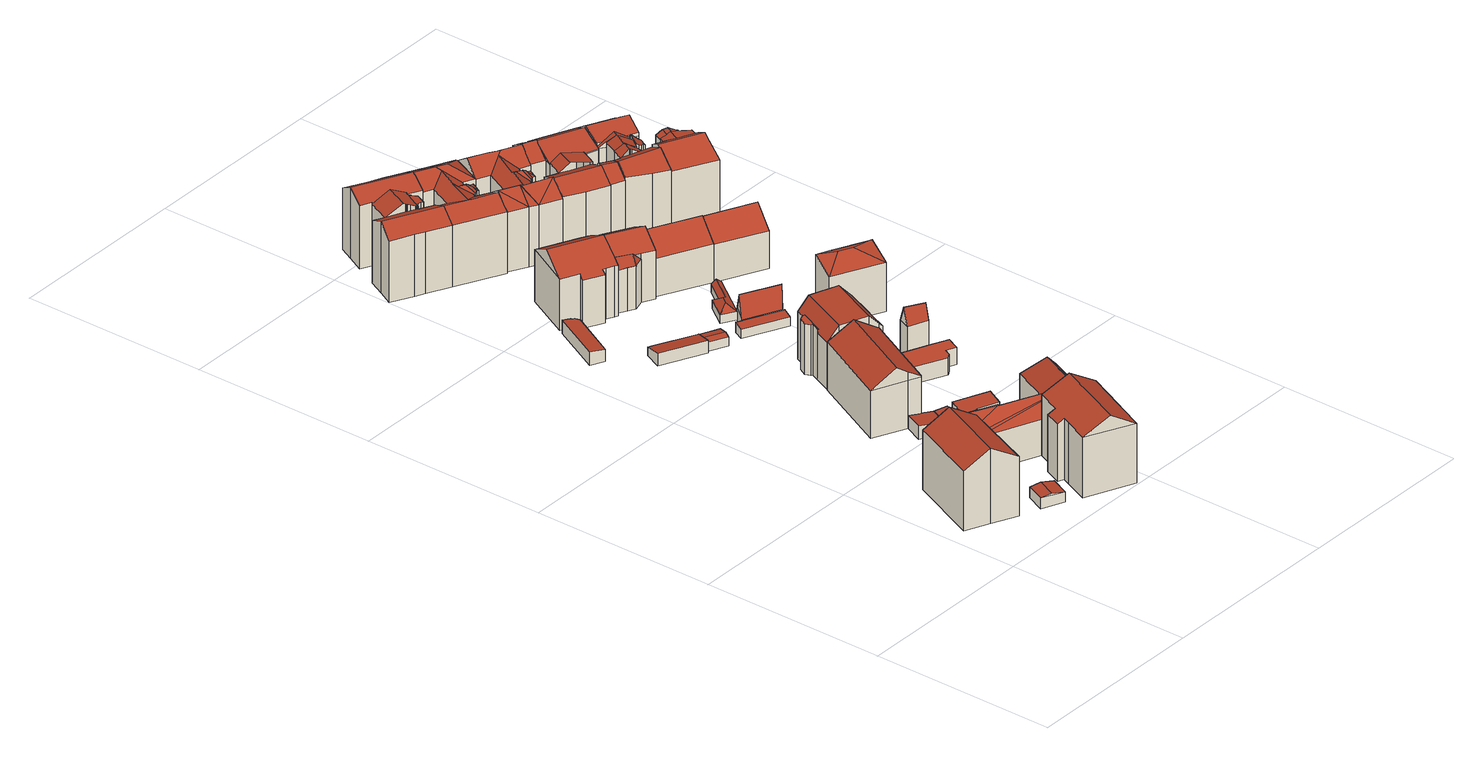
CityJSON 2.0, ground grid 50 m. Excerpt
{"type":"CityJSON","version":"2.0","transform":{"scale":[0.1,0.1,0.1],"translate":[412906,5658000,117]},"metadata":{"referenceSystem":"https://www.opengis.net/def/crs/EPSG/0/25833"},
"CityObjects":{
"building1":{"type":"Building","attributes":{"Dachtyp_tdc":"tdcGableRoof","Gemeindeschluessel":14612000,"Dachneigung":30.69,"QualitaetDacherkennung":68,"Geometrietyp2DReferenz":"3000","measuredHeight":20.41,"function":"31001_9998","roofType":"3100"},"geometry":[{"type":"Solid","lod":"2","boundaries":[[[[0,1,2,3]],[[1,4,5,2]],[[4,6,7,5]],[[6,8,9,7]],[[8,10,11,9]],[[10,12,13,11]],[[12,0,3,13]],[[8,6,4,1]],[[1,0,12,10,8]],[[3,2,5,7,9,11,13]]]],"semantics":{"surfaces":[{"type":"WallSurface"},{"type":"RoofSurface"},{"type":"GroundSurface"}],"values":[[0,0,0,0,0,0,0,1,1,2]]}}]},
"building2":{"type":"Building","attributes":{"Dachtyp_tdc":"tdcGableRoof","Gemeindeschluessel":14612000,"Dachneigung":10.01,"QualitaetDacherkennung":56,"Geometrietyp2DReferenz":"3000","measuredHeight":3.39,"function":"31001_9998","roofType":"3100"},"geometry":[{"type":"Solid","lod":"2","boundaries":[[[[14,15,16,17]],[[15,18,19,16]],[[18,20,21,19]],[[20,14,17,21]],[[18,15,22]],[[14,20,23]],[[15,14,23,22]],[[20,18,22,23]],[[17,16,19,21]]]],"semantics":{"surfaces":[{"type":"WallSurface"},{"type":"RoofSurface"},{"type":"GroundSurface"}],"values":[[0,0,0,0,0,0,1,1,2]]}}]},
"building3":{"type":"Building","attributes":{"Dachtyp_tdc":"tdcFreeFormRoof","Gemeindeschluessel":14612000,"Dachneigung":27.51,"QualitaetDacherkennung":73,"Geometrietyp2DReferenz":"3000","measuredHeight":20.24,"function":"31001_9998","roofType":"5000"},"geometry":[{"type":"Solid","lod":"2","boundaries":[[[[24,25,26,27]],[[25,28,29,26]],[[28,30,31,29]],[[30,32,33,31]],[[32,34,35,33]],[[34,36,37,35]],[[36,38,39,37]],[[38,40,41,39]],[[40,42,43,41]],[[42,44,45,43]],[[44,24,27,45]],[[46,47,36,34,32,30,28,25,24]],[[40,38,47,46,44,42]],[[24,44,46]],[[38,36,47]],[[27,26,29,31,33,35,37,39,41,43,45]]]],"semantics":{"surfaces":[{"type":"WallSurface"},{"type":"RoofSurface"},{"type":"GroundSurface"}],"values":[[0,0,0,0,0,0,0,0,0,0,0,1,1,0,0,2]]}}]},
"building4":{"type":"Building","attributes":{"Dachtyp_tdc":"tdcPolyFlatRoof","Gemeindeschluessel":14612000,"Dachneigung":6.94,"QualitaetDacherkennung":47,"Geometrietyp2DReferenz":"3000","measuredHeight":3.58,"function":"31001_9998","roofType":"2100"},"geometry":[{"type":"Solid","lod":"2","boundaries":[[[[48,49,50,51]],[[49,52,53,50]],[[52,54,55,53]],[[54,56,57,55]],[[56,58,59,57]],[[58,48,51,59]],[[58,56,54,52,49,48]],[[51,50,53,55,57,59]]]],"semantics":{"surfaces":[{"type":"WallSurface"},{"type":"RoofSurface"},{"type":"GroundSurface"}],"values":[[0,0,0,0,0,0,1,2]]}}]},
"building5":{"type":"Building","attributes":{"Dachtyp_tdc":"tdcFreeFormRoof","Gemeindeschluessel":14612000,"Dachneigung":50.25,"QualitaetDacherkennung":10,"Geometrietyp2DReferenz":"3000","measuredHeight":15.37,"function":"31001_9998","roofType":"5000"},"geometry":[{"type":"Solid","lod":"2","boundaries":[[[[60,61,62,63]],[[61,64,65,62]],[[64,66,67,65]],[[66,68,69,67]],[[68,70,71,69]],[[70,72,73,71]],[[72,74,75,73]],[[74,76,39,75]],[[76,77,37,39]],[[77,78,79,37]],[[78,80,81,79]],[[80,60,63,81]],[[82,83,84]],[[83,80,85]],[[82,80,83]],[[78,85,80]],[[77,85,78]],[[85,76,86]],[[76,85,77]],[[87,74,72]],[[86,74,87]],[[74,86,76]],[[87,72,70]],[[85,86,87,70,68]],[[68,83,85]],[[66,83,68]],[[83,66,64]],[[84,83,64,61]],[[61,60,82,84]],[[80,82,60]],[[63,62,65,67,69,71,73,75,39,37,79,81]]]],"semantics":{"surfaces":[{"type":"WallSurface"},{"type":"RoofSurface"},{"type":"GroundSurface"}],"values":[[0,0,0,0,0,0,0,0,0,0,0,0,1,1,1,1,1,1,1,1,1,1,1,1,1,1,1,1,1,0,2]]}}]},
"building6":{"type":"Building","attributes":{"Dachtyp_tdc":"tdcPolyFlatRoof","Gemeindeschluessel":14612000,"Dachneigung":5.34,"QualitaetDacherkennung":54,"Geometrietyp2DReferenz":"3000","measuredHeight":3.69,"function":"31001_9998","roofType":"2100"},"geometry":[{"type":"Solid","lod":"2","boundaries":[[[[88,89,90,91]],[[89,92,93,90]],[[92,94,95,93]],[[94,96,97,95]],[[96,98,99,97]],[[98,100,101,99]],[[100,88,91,101]],[[100,98,96,94,92,89,88]],[[91,90,93,95,97,99,101]]]],"semantics":{"surfaces":[{"type":"WallSurface"},{"type":"RoofSurface"},{"type":"GroundSurface"}],"values":[[0,0,0,0,0,0,0,1,2]]}}]},
"building7":{"type":"Building","attributes":{"Dachtyp_tdc":"tdcPolyFlatRoof","Gemeindeschluessel":14612000,"Dachneigung":4.93,"QualitaetDacherkennung":56,"Geometrietyp2DReferenz":"3000","measuredHeight":3.13,"function":"31001_9998","roofType":"2100"},"geometry":[{"type":"Solid","lod":"2","boundaries":[[[[102,58,59,103]],[[58,56,57,59]],[[56,104,105,57]],[[104,102,103,105]],[[104,56,58,102]],[[103,59,57,105]]]],"semantics":{"surfaces":[{"type":"WallSurface"},{"type":"RoofSurface"},{"type":"GroundSurface"}],"values":[[0,0,0,0,1,2]]}}]},
"building8":{"type":"Building","attributes":{"Dachtyp_tdc":"tdcGableRoof","Gemeindeschluessel":14612000,"Dachneigung":31.93,"QualitaetDacherkennung":76,"Geometrietyp2DReferenz":"3000","measuredHeight":17.18,"function":"31001_9998","roofType":"3100"},"geometry":[{"type":"Solid","lod":"2","boundaries":[[[[106,107,108,109]],[[107,110,111,108]],[[110,112,113,111]],[[112,114,115,113]],[[114,116,117,115]],[[116,106,109,117]],[[116,118,119,106]],[[119,118,120,121,122,123]],[[106,119,123,107]],[[107,123,122,110]],[[110,122,121,112]],[[112,121,120,114]],[[114,120,118,116]],[[109,108,111,113,115,117]]]],"semantics":{"surfaces":[{"type":"WallSurface"},{"type":"RoofSurface"},{"type":"GroundSurface"}],"values":[[0,0,0,0,0,0,1,1,0,0,0,0,0,2]]}}]},
"building9":{"type":"Building","attributes":{"Dachtyp_tdc":"tdcPolyFlatRoof","Gemeindeschluessel":14612000,"Dachneigung":11.5,"QualitaetDacherkennung":78,"Geometrietyp2DReferenz":"3000","measuredHeight":3.4,"function":"31001_9998","roofType":"2100"},"geometry":[{"type":"Solid","lod":"2","boundaries":[[[[124,125,126,127]],[[125,128,129,126]],[[128,130,131,129]],[[130,132,133,131]],[[132,134,135,133]],[[134,136,137,135]],[[136,124,127,137]],[[136,134,132,130,128,125,124]],[[127,126,129,131,133,135,137]]]],"semantics":{"surfaces":[{"type":"WallSurface"},{"type":"RoofSurface"},{"type":"GroundSurface"}],"values":[[0,0,0,0,0,0,0,1,2]]}}]},
"building10":{"type":"Building","attributes":{"Dachtyp_tdc":"tdcPolyFlatRoof","Gemeindeschluessel":14612000,"Dachneigung":8.07,"QualitaetDacherkennung":66,"Geometrietyp2DReferenz":"3000","measuredHeight":3.9,"function":"31001_9998","roofType":"2100"},"geometry":[{"type":"Solid","lod":"2","boundaries":[[[[138,139,140,141]],[[139,142,143,140]],[[142,144,145,143]],[[144,146,147,145]],[[146,148,149,147]],[[148,150,151,149]],[[150,152,153,151]],[[152,138,141,153]],[[152,150,148,146,144,142,139,138]],[[141,140,143,145,147,149,151,153]]]],"semantics":{"surfaces":[{"type":"WallSurface"},{"type":"RoofSurface"},{"type":"GroundSurface"}],"values":[[0,0,0,0,0,0,0,0,1,2]]}}]},
"building11":{"type":"Building","attributes":{"Dachtyp_tdc":"tdcGableRoof","Gemeindeschluessel":14612000,"Dachneigung":11.07,"QualitaetDacherkennung":75,"Geometrietyp2DReferenz":"3000","measuredHeight":2.71,"function":"31001_9998","roofType":"3100"},"geometry":[{"type":"Solid","lod":"2","boundaries":[[[[154,155,156,157]],[[155,158,159,156]],[[154,160,161]],[[158,155,162]],[[160,158,162,161]],[[155,154,161,162]],[[159,163,157,156]],[[158,160,163,159]],[[160,154,157,163]]]],"semantics":{"surfaces":[{"type":"WallSurface"},{"type":"RoofSurface"},{"type":"GroundSurface"}],"values":[[0,0,0,0,1,1,2,0,0]]}}]},
"building12":{"type":"Building","attributes":{"Gemeindeschluessel":14612000,"Geometrietyp2DReferenz":"3000","function":"31001_9998","roofType":"9999"},"children":["building12-1","building12-2"]},
"building12-1":{"type":"BuildingPart","attributes":{"Dachtyp_tdc":"tdcPolyFlatRoof","Dachneigung":0,"QualitaetDacherkennung":44,"Geometrietyp2DReferenz":"3000","measuredHeight":13.66,"roofType":"1000"},"parents":["building12"],"geometry":[{"type":"MultiSurface","lod":"2","boundaries":[[[164,165,166,167,168]],[[169,170,171,172,173]],[[170,174,175,171]],[[174,176,177,175]],[[176,178,179,177]],[[178,164,168,179]],[[178,176,174,170,169,180,165,164]],[[168,167,181,172,171,175,177,179]]],"semantics":{"surfaces":[{"type":"WallSurface"},{"type":"RoofSurface"},{"type":"GroundSurface"}],"values":[0,0,0,0,0,0,1,2]}}]},
"building12-2":{"type":"BuildingPart","attributes":{"Dachtyp_tdc":"tdcCutGableRoof","Dachneigung":2.67,"QualitaetDacherkennung":65,"Geometrietyp2DReferenz":"3000","measuredHeight":16.86,"roofType":"9999"},"parents":["building12"],"geometry":[{"type":"MultiSurface","lod":"2","boundaries":[[[182,173,172,183]],[[166,184,185,167]],[[184,186,187,185]],[[186,188,189,187]],[[188,190,191,189]],[[190,192,193,191]],[[192,194,195,193]],[[194,196,197,195]],[[196,198,199,197]],[[198,200,201,199]],[[200,202,203,201]],[[202,182,183,203]],[[186,184,166,204,173,182,202]],[[200,198,196,194,192,190,188]],[[202,200,188,186]],[[183,172,181,167,185,187,189,191,193,195,197,199,201,203]]],"semantics":{"surfaces":[{"type":"WallSurface"},{"type":"RoofSurface"},{"type":"GroundSurface"}],"values":[0,0,0,0,0,0,0,0,0,0,0,0,1,1,1,2]}}]},
"building13":{"type":"Building","attributes":{"Dachtyp_tdc":"tdcFreeFormRoof","Gemeindeschluessel":14612000,"Dachneigung":29.28,"QualitaetDacherkennung":58,"Geometrietyp2DReferenz":"3000","measuredHeight":17.95,"function":"31001_9998","roofType":"5000"},"geometry":[{"type":"Solid","lod":"2","boundaries":[[[[205,206,207,208]],[[206,209,210,207]],[[209,211,212,210]],[[211,213,214,212]],[[213,215,216,214]],[[215,217,218,216]],[[217,219,220,218]],[[219,221,222,220]],[[221,223,224,222]],[[223,225,226,224]],[[225,227,228,226]],[[227,229,230,228]],[[229,205,208,230]],[[217,215,213,211,231,232]],[[206,205,229,227,225,223,221,219,232,231,209]],[[211,209,231]],[[219,217,232]],[[208,207,210,212,214,216,218,220,222,224,226,228,230]]]],"semantics":{"surfaces":[{"type":"WallSurface"},{"type":"RoofSurface"},{"type":"GroundSurface"}],"values":[[0,0,0,0,0,0,0,0,0,0,0,0,0,1,1,0,0,2]]}}]},
"building14":{"type":"Building","attributes":{"Gemeindeschluessel":14612000,"Geometrietyp2DReferenz":"3000","function":"31001_9998","roofType":"9999"},"children":["building14-1","building14-2","building14-3","building14-4"]},
"building14-1":{"type":"BuildingPart","attributes":{"Dachtyp_tdc":"tdcGableRoof","Dachneigung":23.42,"QualitaetDacherkennung":62,"Geometrietyp2DReferenz":"3000","measuredHeight":19.28,"roofType":"3100"},"parents":["building14"],"geometry":[{"type":"MultiSurface","lod":"2","boundaries":[[[233,234,235,236,237]],[[234,238,239,235]],[[238,240,241,239]],[[240,242,243,241]],[[242,244,245,243]],[[244,246,247,245]],[[246,248,249,247]],[[248,250,251,249]],[[250,252,253,251]],[[252,254,255,253]],[[250,248,246,244,242,240,238]],[[238,234,233,256,257,254,252,250]],[[236,235,239,241,243,245,247,249,251,253,255,258]]],"semantics":{"surfaces":[{"type":"WallSurface"},{"type":"RoofSurface"},{"type":"GroundSurface"}],"values":[0,0,0,0,0,0,0,0,0,0,1,1,2]}}]},
"building14-2":{"type":"BuildingPart","attributes":{"Dachtyp_tdc":"tdcGableRoof","Dachneigung":25.86,"QualitaetDacherkennung":67,"Geometrietyp2DReferenz":"3000","measuredHeight":19.3,"roofType":"3100"},"parents":["building14"],"geometry":[{"type":"MultiSurface","lod":"2","boundaries":[[[259,260,261,262]],[[260,263,264,261]],[[263,265,266,264]],[[265,267,268,266]],[[267,269,270,268]],[[269,271,272,270]],[[271,273,274,272]],[[273,275,276,274]],[[277,278,279]],[[273,271,269,267,265,263]],[[263,260,259,280,281,277,275,273]],[[282,262,261,264,266,268,270,272,274,276,279]],[[275,277,279,276]]],"semantics":{"surfaces":[{"type":"WallSurface"},{"type":"RoofSurface"},{"type":"GroundSurface"}],"values":[0,0,0,0,0,0,0,0,0,1,1,2,0]}}]},
"building14-3":{"type":"BuildingPart","attributes":{"Dachtyp_tdc":"tdcGableRoof","Dachneigung":29.95,"QualitaetDacherkennung":75,"Geometrietyp2DReferenz":"3000","measuredHeight":19.5,"roofType":"3100"},"parents":["building14"],"geometry":[{"type":"MultiSurface","lod":"2","boundaries":[[[283,284,285,286]],[[287,259,262]],[[278,237,236,279]],[[288,289,290,255,254]],[[289,283,286,290]],[[291,256,237,278,281,292]],[[292,287,293,284,283,289,288,291]],[[286,285,294,262,282,279,236,258,255,290]]],"semantics":{"surfaces":[{"type":"WallSurface"},{"type":"RoofSurface"},{"type":"GroundSurface"}],"values":[0,0,0,0,0,1,1,2]}}]},
"building14-4":{"type":"BuildingPart","attributes":{"Dachtyp_tdc":"tdcPolyFlatRoof","Dachneigung":14.27,"QualitaetDacherkennung":71,"Geometrietyp2DReferenz":"3000","measuredHeight":17.75,"roofType":"2100"},"parents":["building14"],"geometry":[{"type":"MultiSurface","lod":"2","boundaries":[[[295,296,297,285,284]],[[296,298,299,297]],[[298,300,301,299]],[[300,302,303,301]],[[302,304,305,303]],[[304,306,262,305]],[[306,287,262]],[[306,304,302,300,298,296,295,307]],[[294,285,297,299,301,303,305,262]]],"semantics":{"surfaces":[{"type":"WallSurface"},{"type":"RoofSurface"},{"type":"GroundSurface"}],"values":[0,0,0,0,0,0,0,1,2]}}]},
"building15":{"type":"Building","attributes":{"Dachtyp_tdc":"tdcPolyFlatRoof","Gemeindeschluessel":14612000,"Dachneigung":0,"QualitaetDacherkennung":59,"Geometrietyp2DReferenz":"3000","measuredHeight":4.6,"function":"31001_9998","roofType":"1000"},"geometry":[{"type":"Solid","lod":"2","boundaries":[[[[308,309,310,311]],[[309,312,313,310]],[[312,314,315,313]],[[314,316,317,315]],[[316,318,319,317]],[[318,320,321,319]],[[320,322,323,321]],[[322,324,325,323]],[[324,308,311,325]],[[324,322,320,318,316,314,312,309,308]],[[311,310,313,315,317,319,321,323,325]]]],"semantics":{"surfaces":[{"type":"WallSurface"},{"type":"RoofSurface"},{"type":"GroundSurface"}],"values":[[0,0,0,0,0,0,0,0,0,1,2]]}}]},
"building16":{"type":"Building","attributes":{"Dachtyp_tdc":"tdcPolyFlatRoof","Gemeindeschluessel":14612000,"Dachneigung":8.2,"QualitaetDacherkennung":72,"Geometrietyp2DReferenz":"3000","measuredHeight":2.89,"function":"31001_9998","roofType":"2100"},"geometry":[{"type":"Solid","lod":"2","boundaries":[[[[326,327,328,329]],[[327,330,331,328]],[[330,332,333,331]],[[332,334,335,333]],[[334,336,337,335]],[[336,326,329,337]],[[336,334,332,330,327,326]],[[329,328,331,333,335,337]]]],"semantics":{"surfaces":[{"type":"WallSurface"},{"type":"RoofSurface"},{"type":"GroundSurface"}],"values":[[0,0,0,0,0,0,1,2]]}}]},
"building17":{"type":"Building","attributes":{"Dachtyp_tdc":"tdcFreeFormRoof","Gemeindeschluessel":14612000,"Dachneigung":69.55,"QualitaetDacherkennung":13,"Geometrietyp2DReferenz":"3000","measuredHeight":15.46,"function":"31001_9998","roofType":"5000"},"geometry":[{"type":"Solid","lod":"2","boundaries":[[[[338,339,340,341]],[[339,342,343,340]],[[342,344,345,343]],[[344,338,341,345]],[[346,344,342]],[[347,346,342,339]],[[347,339,338]],[[346,347,338,344]],[[341,340,343,345]]]],"semantics":{"surfaces":[{"type":"WallSurface"},{"type":"RoofSurface"},{"type":"GroundSurface"}],"values":[[0,0,0,0,0,1,0,1,2]]}}]},
"building18":{"type":"Building","attributes":{"Gemeindeschluessel":14612000,"Geometrietyp2DReferenz":"3000","function":"31001_9998","roofType":"9999"},"children":["building18-1","building18-2"]},
"building18-1":{"type":"BuildingPart","attributes":{"Dachtyp_tdc":"tdcFreeFormRoof","Dachneigung":67.97,"QualitaetDacherkennung":16,"Geometrietyp2DReferenz":"3000","measuredHeight":14.63,"roofType":"5000"},"parents":["building18"],"geometry":[{"type":"MultiSurface","lod":"2","boundaries":[[[348,349,350,351]],[[349,352,353,350]],[[352,354,220,353]],[[354,355,356,220]],[[357,348,351,358]],[[359,354,352,360,348,361]],[[361,348,357]],[[357,355,359,361]],[[349,360,352]],[[348,360,349]],[[354,359,355]],[[351,350,353,220,356,358]]],"semantics":{"surfaces":[{"type":"WallSurface"},{"type":"RoofSurface"},{"type":"GroundSurface"}],"values":[0,0,0,0,0,1,1,1,0,0,0,2]}}]},
"building18-2":{"type":"BuildingPart","attributes":{"Dachtyp_tdc":"tdcGableRoof","Dachneigung":33.72,"QualitaetDacherkennung":56,"Geometrietyp2DReferenz":"3000","measuredHeight":16.81,"roofType":"3100"},"parents":["building18"],"geometry":[{"type":"MultiSurface","lod":"2","boundaries":[[[362,363,364,365]],[[363,366,367,364]],[[366,368,369,367]],[[368,370,371,369]],[[370,372,357,358,371]],[[373,374,375,356,355]],[[374,376,218,375]],[[376,377,378,218]],[[377,362,365,378]],[[374,373,372,370,368,366]],[[366,363,362,377,376,374]],[[365,364,367,369,371,358,356,375,218,378]]],"semantics":{"surfaces":[{"type":"WallSurface"},{"type":"RoofSurface"},{"type":"GroundSurface"}],"values":[0,0,0,0,0,0,0,0,0,1,1,2]}}]},
"building19":{"type":"Building","attributes":{"Dachtyp_tdc":"tdcFreeFormRoof","Gemeindeschluessel":14612000,"Dachneigung":69.95,"QualitaetDacherkennung":6,"Geometrietyp2DReferenz":"3000","measuredHeight":8.21,"function":"31001_9998","roofType":"5000"},"geometry":[{"type":"Solid","lod":"2","boundaries":[[[[379,380,381,382]],[[380,383,384,381]],[[383,385,386,384]],[[385,387,388,386]],[[387,379,382,388]],[[389,385,383,380,390]],[[387,389,390,379]],[[380,379,390]],[[387,385,389]],[[382,381,384,386,388]]]],"semantics":{"surfaces":[{"type":"WallSurface"},{"type":"RoofSurface"},{"type":"GroundSurface"}],"values":[[0,0,0,0,0,1,1,0,0,2]]}}]},
"building20":{"type":"Building","attributes":{"Dachtyp_tdc":"tdcFreeFormRoof","Gemeindeschluessel":14612000,"Dachneigung":30.44,"QualitaetDacherkennung":57,"Geometrietyp2DReferenz":"3000","measuredHeight":19.31,"function":"31001_9998","roofType":"5000"},"geometry":[{"type":"Solid","lod":"2","boundaries":[[[[391,392,261,266]],[[392,393,394,261]],[[393,395,396,394]],[[395,397,253,396]],[[397,248,249,253]],[[248,398,399,249]],[[398,400,401,399]],[[400,402,403,401]],[[402,404,405,403]],[[404,406,407,405]],[[406,408,409,407]],[[408,410,411,409]],[[410,412,413,411]],[[412,414,415,413]],[[414,416,417,415]],[[416,418,419,417]],[[418,420,421,419]],[[420,422,423,421]],[[422,424,425,423]],[[424,426,427,425]],[[426,428,429,427]],[[428,391,266,429]],[[430,428,426]],[[431,432,430,426,424]],[[433,431,424,422]],[[434,435,436,433,422,420]],[[437,438,439,434,420,418]],[[437,418,416]],[[440,438,437,416,414]],[[440,414,412]],[[439,438,440,412,410]],[[435,434,439,410,408]],[[441,442,443,436,435,408,406]],[[444,441,406,404]],[[445,444,404,402]],[[445,402,400]],[[400,444,445]],[[398,444,400]],[[398,441,444]],[[398,442,441]],[[248,442,398]],[[442,248,446]],[[446,248,397]],[[443,442,446,397,395]],[[432,431,433,436,443,395,393]],[[447,432,393,392]],[[447,392,391]],[[430,432,447,391,428]],[[266,261,394,396,253,249,399,401,403,405,407,409,411,413,415,417,419,421,423,425,427,429]]]],"semantics":{"surfaces":[{"type":"WallSurface"},{"type":"RoofSurface"},{"type":"GroundSurface"}],"values":[[0,0,0,0,0,0,0,0,0,0,0,0,0,0,0,0,0,0,0,0,0,0,0,1,1,1,1,1,1,1,1,1,1,1,1,1,1,1,1,1,1,1,0,1,1,1,0,1,2]]}}]},
"building21":{"type":"Building","attributes":{"Dachtyp_tdc":"tdcFreeFormRoof","Gemeindeschluessel":14612000,"Dachneigung":37.84,"QualitaetDacherkennung":23,"Geometrietyp2DReferenz":"3000","measuredHeight":3.97,"function":"31001_9998","roofType":"5000"},"geometry":[{"type":"Solid","lod":"2","boundaries":[[[[448,449,450,451]],[[449,452,453,450]],[[452,454,455,453]],[[454,456,457,455]],[[456,458,459,457]],[[458,460,461,459]],[[460,448,451,461]],[[462,460,458]],[[463,464,465,466,462,458,456]],[[463,456,454]],[[464,463,454,452]],[[465,464,452,449]],[[466,465,449,448]],[[462,466,448,460]],[[451,450,453,455,457,459,461]]]],"semantics":{"surfaces":[{"type":"WallSurface"},{"type":"RoofSurface"},{"type":"GroundSurface"}],"values":[[0,0,0,0,0,0,0,1,1,0,1,1,1,1,2]]}}]},
"building22":{"type":"Building","attributes":{"Dachtyp_tdc":"tdcGableRoof","Gemeindeschluessel":14612000,"Dachneigung":41.16,"QualitaetDacherkennung":61,"Geometrietyp2DReferenz":"3000","measuredHeight":15.2,"function":"31001_9998","roofType":"3100"},"geometry":[{"type":"Solid","lod":"2","boundaries":[[[[467,468,469,470]],[[468,471,472,469]],[[471,473,474,472]],[[473,467,470,474]],[[471,468,475]],[[467,473,476]],[[468,467,476,475]],[[473,471,475,476]],[[470,469,472,474]]]],"semantics":{"surfaces":[{"type":"WallSurface"},{"type":"RoofSurface"},{"type":"GroundSurface"}],"values":[[0,0,0,0,0,0,1,1,2]]}}]},
"building23":{"type":"Building","attributes":{"Dachtyp_tdc":"tdcHipRoof","Gemeindeschluessel":14612000,"Dachneigung":26.97,"QualitaetDacherkennung":37,"Geometrietyp2DReferenz":"3000","measuredHeight":16.07,"function":"31001_9998","roofType":"3200"},"geometry":[{"type":"Solid","lod":"2","boundaries":[[[[477,478,479,480]],[[478,481,482,479]],[[481,483,484,482]],[[483,485,486,484]],[[485,487,488,486]],[[487,477,480,488]],[[478,477,489]],[[483,481,490]],[[477,487,485,483,490,489]],[[481,478,489,490]],[[480,479,482,484,486,488]]]],"semantics":{"surfaces":[{"type":"WallSurface"},{"type":"RoofSurface"},{"type":"GroundSurface"}],"values":[[0,0,0,0,0,0,1,1,1,1,2]]}}]},
"building24":{"type":"Building","attributes":{"Dachtyp_tdc":"tdcFreeFormRoof","Gemeindeschluessel":14612000,"Dachneigung":34.51,"QualitaetDacherkennung":34,"Geometrietyp2DReferenz":"3000","measuredHeight":19.48,"function":"31001_9998","roofType":"5000"},"geometry":[{"type":"Solid","lod":"2","boundaries":[[[[491,492,493,494]],[[492,495,496,493]],[[495,497,498,496]],[[497,499,500,498]],[[499,501,502,500]],[[501,503,504,502]],[[503,505,506,504]],[[505,507,508,506]],[[507,509,510,508]],[[509,511,512,510]],[[511,513,514,512]],[[513,515,516,514]],[[515,517,518,516]],[[517,519,520,518]],[[519,521,522,520]],[[521,523,524,522]],[[523,525,526,524]],[[525,527,528,526]],[[527,529,530,528]],[[529,531,532,530]],[[531,533,534,532]],[[533,535,536,534]],[[535,537,538,536]],[[537,539,540,538]],[[539,491,494,540]],[[541,535,533]],[[542,535,541]],[[543,535,542]],[[543,537,535]],[[544,537,543]],[[537,544,539]],[[541,533,531]],[[542,541,531,529]],[[545,546,547,543,542,529,527]],[[548,545,527,525]],[[549,550,548,525,523]],[[551,549,523,521]],[[552,551,521,519]],[[552,519,517]],[[550,549,551,552,517,515]],[[553,546,545,548,550,515,513]],[[554,553,513,511]],[[555,556,557,554,511,509]],[[555,509,507]],[[556,555,507,505]],[[558,559,557,556,505,503]],[[501,558,503]],[[499,558,501]],[[558,499,560]],[[560,499,497]],[[559,558,560,497,495]],[[547,546,553,554,557,559,495,492]],[[544,543,547,492,491]],[[544,491,539]],[[494,493,496,498,500,502,504,506,508,510,512,514,516,518,520,522,524,526,528,530,532,534,536,538,540]]]],"semantics":{"surfaces":[{"type":"WallSurface"},{"type":"RoofSurface"},{"type":"GroundSurface"}],"values":[[0,0,0,0,0,0,0,0,0,0,0,0,0,0,0,0,0,0,0,0,0,0,0,0,0,1,1,1,1,1,1,0,1,1,1,1,1,1,1,1,1,1,1,0,1,1,1,1,1,0,1,1,1,0,2]]}}]},
"building25":{"type":"Building","attributes":{"Dachtyp_tdc":"tdcGableRoof","Gemeindeschluessel":14612000,"Dachneigung":41.95,"QualitaetDacherkennung":60,"Geometrietyp2DReferenz":"3000","measuredHeight":15.05,"function":"31001_9998","roofType":"3100"},"geometry":[{"type":"Solid","lod":"2","boundaries":[[[[561,562,563,474]],[[562,564,565,563]],[[564,566,470,565]],[[566,561,474,470]],[[564,562,567]],[[561,566,568]],[[562,561,568,567]],[[566,564,567,568]],[[474,563,565,470]]]],"semantics":{"surfaces":[{"type":"WallSurface"},{"type":"RoofSurface"},{"type":"GroundSurface"}],"values":[[0,0,0,0,0,0,1,1,2]]}}]},
"building26":{"type":"Building","attributes":{"Gemeindeschluessel":14612000,"Geometrietyp2DReferenz":"3000","function":"31001_9998","roofType":"9999"},"children":["building26-1","building26-2","building26-3","building26-4","building26-5"]},
"building26-1":{"type":"BuildingPart","attributes":{"Dachtyp_tdc":"tdcGableRoof","Dachneigung":26.88,"QualitaetDacherkennung":64,"Geometrietyp2DReferenz":"3000","measuredHeight":19.5,"roofType":"3100"},"parents":["building26"],"geometry":[{"type":"MultiSurface","lod":"2","boundaries":[[[569,570,571,572]],[[573,574,575,576]],[[574,577,578,575]],[[577,579,580,578]],[[579,581,582,580]],[[581,583,584,582]],[[579,577,574,573,585,573,586]],[[586,570,569,587,583,581,579]],[[572,571,588,576,589,576,575,578,580,582,584,590]]],"semantics":{"surfaces":[{"type":"WallSurface"},{"type":"RoofSurface"},{"type":"GroundSurface"}],"values":[0,0,0,0,0,0,1,1,2]}}]},
"building26-2":{"type":"BuildingPart","attributes":{"Dachtyp_tdc":"tdcGableRoof","Dachneigung":30.56,"QualitaetDacherkennung":42,"Geometrietyp2DReferenz":"3000","measuredHeight":19.54,"roofType":"3100"},"parents":["building26"],"geometry":[{"type":"MultiSurface","lod":"2","boundaries":[[[591,571,570]],[[591,592,593,571]],[[592,594,595,593]],[[594,596,597,595]],[[596,598,573,576,597]],[[594,592,591,599]],[[599,598,600,598,596,594]],[[589,576,588,571,593,595,597,576]]],"semantics":{"surfaces":[{"type":"WallSurface"},{"type":"RoofSurface"},{"type":"GroundSurface"}],"values":[0,0,0,0,0,1,1,2]}}]},
"building26-3":{"type":"BuildingPart","attributes":{"Dachtyp_tdc":"tdcGableRoof","Dachneigung":14.35,"QualitaetDacherkennung":40,"Geometrietyp2DReferenz":"3000","measuredHeight":19.03,"roofType":"3100"},"parents":["building26"],"geometry":[{"type":"MultiSurface","lod":"2","boundaries":[[[601,602,603,604,605,606]],[[602,607,569,572,603]],[[608,609,610,611,584,583]],[[612,607,602,601,613]],[[613,609,608,612]],[[614,604,603,572,590,584,611]]],"semantics":{"surfaces":[{"type":"WallSurface"},{"type":"RoofSurface"},{"type":"GroundSurface"}],"values":[0,0,0,1,1,2]}}]},
"building26-4":{"type":"BuildingPart","attributes":{"Dachtyp_tdc":"tdcGableRoof","Dachneigung":21.59,"QualitaetDacherkennung":44,"Geometrietyp2DReferenz":"3000","measuredHeight":19.39,"roofType":"3100"},"parents":["building26"],"geometry":[{"type":"MultiSurface","lod":"2","boundaries":[[[610,615,616,617,611]],[[618,619,620,621,622]],[[619,623,624,620]],[[623,625,626,624]],[[625,605,604,626]],[[606,627,628,629,630,631,610,632]],[[633,634,635,636,629,628]],[[618,635,634,619]],[[619,634,633,623]],[[623,633,628,627,625]],[[610,631,615]],[[625,627,606,605]],[[604,614,611,617,621,620,624,626]]],"semantics":{"surfaces":[{"type":"WallSurface"},{"type":"RoofSurface"},{"type":"GroundSurface"}],"values":[0,0,0,0,0,1,1,0,0,0,0,0,2]}}]},
"building26-5":{"type":"BuildingPart","attributes":{"Dachtyp_tdc":"tdcGableRoof","Dachneigung":33.1,"QualitaetDacherkennung":73,"Geometrietyp2DReferenz":"3000","measuredHeight":19.62,"roofType":"3100"},"parents":["building26"],"geometry":[{"type":"MultiSurface","lod":"2","boundaries":[[[637,638,639,640]],[[638,641,642,639]],[[641,622,621,642]],[[616,637,640,617]],[[616,643,630,644,645,637]],[[645,644,636,618,646,647]],[[638,647,646,641]],[[637,645,647,638]],[[641,646,618,622]],[[640,639,642,621,617]]],"semantics":{"surfaces":[{"type":"WallSurface"},{"type":"RoofSurface"},{"type":"GroundSurface"}],"values":[0,0,0,0,1,1,0,0,0,2]}}]},
"building27":{"type":"Building","attributes":{"Gemeindeschluessel":14612000,"Geometrietyp2DReferenz":"3000","function":"31001_9998","roofType":"9999"},"children":["building27-1","building27-2","building27-3","building27-4","building27-5","building27-6"]},
"building27-1":{"type":"BuildingPart","attributes":{"Dachtyp_tdc":"tdcGableRoof","Dachneigung":33.83,"QualitaetDacherkennung":51,"Geometrietyp2DReferenz":"3000","measuredHeight":19.9,"roofType":"3100"},"parents":["building27"],"geometry":[{"type":"MultiSurface","lod":"2","boundaries":[[[648,649,650,651]],[[652,653,654,655]],[[653,656,657,654]],[[658,659,660,661,662,663,656]],[[664,665,666,661,660,667,668,669]],[[648,670,665,664,649]],[[652,671,659,658,653]],[[653,658,656]],[[657,651,650,672,655,654]]],"semantics":{"surfaces":[{"type":"WallSurface"},{"type":"RoofSurface"},{"type":"GroundSurface"}],"values":[0,0,0,1,1,0,0,0,2]}}]},
"building27-2":{"type":"BuildingPart","attributes":{"Dachtyp_tdc":"tdcGableRoof","Dachneigung":28,"QualitaetDacherkennung":69,"Geometrietyp2DReferenz":"3000","measuredHeight":19.86,"roofType":"3100"},"parents":["building27"],"geometry":[{"type":"MultiSurface","lod":"2","boundaries":[[[673,671,652,655,674,675]],[[676,677,667,678,679,680,681]],[[671,673,678,667]],[[672,682,683,674,655]]],"semantics":{"surfaces":[{"type":"WallSurface"},{"type":"RoofSurface"},{"type":"GroundSurface"}],"values":[0,1,1,2]}}]},
"building27-3":{"type":"BuildingPart","attributes":{"Dachtyp_tdc":"tdcGableRoof","Dachneigung":33.94,"QualitaetDacherkennung":76,"Geometrietyp2DReferenz":"3000","measuredHeight":19.9,"roofType":"3100"},"parents":["building27"],"geometry":[{"type":"MultiSurface","lod":"2","boundaries":[[[684,685,686,687]],[[685,688,689,686]],[[690,675,674,691]],[[692,693,688,685,684,694,695,681,696]],[[696,679,697,675,690,698,692]],[[674,683,682,687,686,689,699,691]]],"semantics":{"surfaces":[{"type":"WallSurface"},{"type":"RoofSurface"},{"type":"GroundSurface"}],"values":[0,0,0,1,1,2]}}]},
"building27-4":{"type":"BuildingPart","attributes":{"Dachtyp_tdc":"tdcGableRoof","Dachneigung":29.52,"QualitaetDacherkennung":43,"Geometrietyp2DReferenz":"3000","measuredHeight":19.81,"roofType":"3100"},"parents":["building27"],"geometry":[{"type":"MultiSurface","lod":"2","boundaries":[[[700,701,702,689,688]],[[701,703,704,702]],[[703,705,706,704]],[[705,707,708,706]],[[707,709,710,708]],[[709,711,712,710]],[[711,713,690,691,712]],[[709,707,705,703,701]],[[701,700,693,714,698,713,711,709]],[[699,689,702,704,706,708,710,712,691]]],"semantics":{"surfaces":[{"type":"WallSurface"},{"type":"RoofSurface"},{"type":"GroundSurface"}],"values":[0,0,0,0,0,0,0,1,1,2]}}]},
"building27-5":{"type":"BuildingPart","attributes":{"Dachtyp_tdc":"tdcPolyFlatRoof","Dachneigung":29.73,"QualitaetDacherkennung":66,"Geometrietyp2DReferenz":"3000","measuredHeight":18.93,"roofType":"2100"},"parents":["building27"],"geometry":[{"type":"MultiSurface","lod":"2","boundaries":[[[715,716,717,650,649,664]],[[716,718,719,717]],[[718,720,721,719]],[[720,722,723,721]],[[722,724,725,723]],[[724,726,727,725]],[[726,724,722,720,718,716,715,728,729]],[[687,682,672,650,717,719,721,723,725,727]],[[726,729,684,687,727]]],"semantics":{"surfaces":[{"type":"WallSurface"},{"type":"RoofSurface"},{"type":"GroundSurface"}],"values":[0,0,0,0,0,0,1,2,0]}}]},
"building27-6":{"type":"BuildingPart","attributes":{"Dachtyp_tdc":"tdcGableRoof","Dachneigung":32.48,"QualitaetDacherkennung":54,"Geometrietyp2DReferenz":"3000","measuredHeight":19.9,"roofType":"3100"},"parents":["building27"],"geometry":[{"type":"MultiSurface","lod":"2","boundaries":[[[730,731,732,733]],[[731,670,648,651,732]],[[734,633,735,657,656]],[[633,736,737,735]],[[736,738,739,737]],[[738,740,741,739]],[[740,742,743,741]],[[742,744,745,743]],[[744,746,747,745]],[[746,730,733,747]],[[746,748,749,750,751,752,633,753,754,730]],[[755,756,754,753,757,662,666]],[[734,757,753,633]],[[731,756,755,665,670]],[[736,752,751,738]],[[633,752,736]],[[738,751,750,740]],[[740,750,749,742]],[[742,749,748,744]],[[744,748,746]],[[730,754,756,731]],[[733,732,651,657,735,737,739,741,743,745,747]]],"semantics":{"surfaces":[{"type":"WallSurface"},{"type":"RoofSurface"},{"type":"GroundSurface"}],"values":[0,0,0,0,0,0,0,0,0,0,1,1,0,0,0,0,0,0,0,0,0,2]}}]},
"building28":{"type":"Building","attributes":{"Gemeindeschluessel":14612000,"Geometrietyp2DReferenz":"3000","function":"31001_9998","roofType":"9999"},"children":["building28-1","building28-2","building28-3"]},
"building28-1":{"type":"BuildingPart","attributes":{"Dachtyp_tdc":"tdcCutGableRoof","Dachneigung":28.76,"QualitaetDacherkennung":38,"Geometrietyp2DReferenz":"3000","measuredHeight":17.76,"roofType":"9999"},"parents":["building28"],"geometry":[{"type":"MultiSurface","lod":"2","boundaries":[[[758,759,760,761]],[[759,762,763,760]],[[764,765,766,767]],[[765,768,769,766]],[[768,770,771,769]],[[770,758,761,771]],[[772,773,762,759,758,770]],[[768,765,764,774,775]],[[770,768,775,772]],[[761,760,763,776,777,767,766,769,771]]],"semantics":{"surfaces":[{"type":"WallSurface"},{"type":"RoofSurface"},{"type":"GroundSurface"}],"values":[0,0,0,0,0,0,1,1,1,2]}}]},
"building28-2":{"type":"BuildingPart","attributes":{"Dachtyp_tdc":"tdcGableRoof","Dachneigung":28.98,"QualitaetDacherkennung":59,"Geometrietyp2DReferenz":"3000","measuredHeight":19.93,"roofType":"3100"},"parents":["building28"],"geometry":[{"type":"MultiSurface","lod":"2","boundaries":[[[778,779,780,781]],[[779,782,783,780]],[[784,785,786,787]],[[785,788,789,786]],[[788,778,781,789]],[[788,790,791,792,793]],[[794,795,792,791,796,797,798]],[[784,799,800,796,791,790,785]],[[779,795,794,801,782]],[[778,793,792,795,779]],[[788,793,778]],[[785,790,788]],[[781,780,783,787,786,789]]],"semantics":{"surfaces":[{"type":"WallSurface"},{"type":"RoofSurface"},{"type":"GroundSurface"}],"values":[0,0,0,0,0,1,1,0,0,0,0,0,2]}}]},
"building28-3":{"type":"BuildingPart","attributes":{"Dachtyp_tdc":"tdcGableRoof","Dachneigung":11.46,"QualitaetDacherkennung":31,"Geometrietyp2DReferenz":"3000","measuredHeight":18.1,"roofType":"3100"},"parents":["building28"],"geometry":[{"type":"MultiSurface","lod":"2","boundaries":[[[801,802,764,767,783,782]],[[803,804,805,763,762]],[[804,799,784,787,805]],[[806,807,808,797,800,809]],[[801,798,808,807,775,802]],[[804,809,800,799]],[[803,806,809,804]],[[783,767,777,776,763,805,787]]],"semantics":{"surfaces":[{"type":"WallSurface"},{"type":"RoofSurface"},{"type":"GroundSurface"}],"values":[0,0,0,1,1,0,0,2]}}]}
},
"vertices":[
[181,127,168],[115,157,211],[115,157,7],[181,127,7],[51,186,168],[51,186,7],[133,372,169],[133,372,7],[196,345,211],[196,345,7],[222,334,194],[222,334,7],[261,317,169],[261,317,7],
[236,107,37],[258,157,37],[258,157,8],[236,107,8],[316,131,36],[316,131,8],[294,81,36],[294,81,8],[285,146,42],[262,95,42],
[333,60,173],[361,124,173],[361,124,8],[333,60,8],[370,144,173],[370,144,8],[353,151,163],[353,151,8],[373,195,163],[373,195,8],[391,188,173],[391,188,8],[419,250,173],[419,250,8],[548,194,170],[548,194,8],[498,86,171],[498,86,8],[490,66,170],[490,66,8],[461,4,170],[461,4,8],[399,31,211],[484,221,211],
[296,514,45],[317,562,45],[317,562,9],[296,514,9],[348,548,41],[348,548,9],[349,550,41],[349,550,9],[378,536,37],[378,536,9],[356,487,37],[356,487,9],
[254,407,105],[400,343,105],[400,343,8],[254,407,8],[399,340,105],[399,340,8],[448,318,105],[448,318,8],[492,299,105],[492,299,8],[545,415,105],[545,415,8],[631,378,105],[631,378,8],[578,261,105],[578,261,8],[548,194,105],[419,250,105],[261,317,105],[261,317,8],[222,334,105],[222,334,8],[238,371,153],[348,321,150],[347,323,153],[510,250,150],[524,255,162],[569,354,162],
[105,1285,46],[70,1303,50],[70,1303,13],[105,1285,13],[139,1439,50],[139,1439,13],[158,1430,48],[158,1430,13],[157,1428,48],[157,1428,13],[166,1424,47],[166,1424,13],[170,1412,46],[170,1412,13],
[390,472,41],[390,472,9],[411,522,41],[411,522,9],
[331,812,140],[452,756,140],[452,756,10],[331,812,10],[349,550,140],[349,550,10],[348,548,140],[348,548,10],[317,562,140],[317,562,10],[228,601,140],[228,601,10],[289,574,182],[393,783,182],[317,562,163],[348,548,142],[349,550,142],[452,756,141],
[168,1182,45],[189,1227,35],[189,1227,11],[168,1182,11],[202,1221,35],[202,1221,11],[303,1172,35],[303,1172,11],[306,1171,35],[306,1171,11],[287,1131,44],[287,1131,11],[285,1126,45],[285,1126,11],
[406,476,42],[423,517,48],[423,517,9],[406,476,9],[514,478,48],[514,478,9],[497,437,42],[497,437,9],[442,460,42],[442,460,9],[440,457,42],[440,457,9],[413,468,42],[413,468,9],[415,472,42],[415,472,9],
[306,1171,34],[356,1147,34],[356,1147,12],[306,1171,12],[337,1107,36],[337,1107,12],[287,1131,36],[295,1147,40],[345,1123,40],[287,1131,12],
[375,920,149],[380,918,149],[380,918,141],[380,918,12],[375,920,12],[350,856,149],[359,877,149],[359,877,12],[350,856,12],[350,856,138],[355,879,149],[355,879,12],[350,893,149],[350,893,12],[360,914,149],[360,914,12],[351,853,149],[351,853,12],
[331,812,138],[331,812,12],[392,948,141],[392,948,12],[418,936,177],[418,936,12],[489,905,181],[489,905,12],[521,891,144],[521,891,12],[490,820,144],[490,820,12],[481,800,144],[481,800,12],[461,752,144],[461,752,12],[452,756,154],[452,756,12],[429,767,181],[429,767,12],[359,799,177],[359,799,12],[351,853,141],
[186,1416,143],[193,1429,152],[193,1429,13],[186,1416,13],[145,1452,152],[145,1452,13],[209,1577,153],[209,1577,13],[312,1528,153],[312,1528,13],[332,1518,153],[332,1518,13],[338,1515,153],[338,1515,13],[283,1396,157],[283,1396,13],[278,1386,151],[278,1386,13],[271,1390,151],[271,1390,13],[251,1399,151],[251,1399,13],[242,1403,151],[242,1403,13],[237,1391,143],[237,1391,13],[178,1516,192],[309,1453,192],
[101,1970,180],[73,1984,180],[73,1984,9],[101,1970,9],[101,1970,177],[95,2028,202],[95,2028,9],[115,2068,175],[115,2068,9],[173,2039,175],[173,2039,9],[198,2027,175],[198,2027,9],[211,2021,175],[211,2021,9],[258,1997,175],[258,1997,9],[238,1957,202],[238,1957,9],[216,1912,180],[216,1912,9],[178,1931,180],[178,1931,9],[106,1967,180],[143,1949,180],[143,1949,9],
[148,1871,179],[186,1852,179],[186,1852,9],[148,1871,9],[165,1809,202],[165,1809,9],[145,1768,176],[145,1768,9],[84,1798,176],[84,1798,9],[59,1810,176],[59,1810,9],[1,1839,175],[1,1839,9],[22,1880,202],[22,1880,9],[43,1923,178],[43,1923,9],[71,1909,178],[71,1909,177],[71,1909,9],[113,1888,179],[73,1908,178],[113,1888,9],
[180,1919,182],[183,1908,177],[183,1908,9],[180,1919,9],[148,1871,185],[178,1931,185],[174,1923,185],[174,1923,9],[143,1949,204],[113,1888,204],[170,1915,185],[170,1915,9],
[183,1908,183],[189,1905,181],[189,1905,9],[176,1878,181],[176,1878,9],[170,1881,182],[170,1881,9],[156,1878,185],[156,1878,9],[153,1879,186],[153,1879,9],[148,1871,186],[170,1915,186],
[569,642,57],[555,635,57],[555,635,11],[569,642,11],[461,677,57],[461,677,11],[489,740,57],[489,740,11],[519,727,57],[519,727,11],[571,705,57],[571,705,11],[620,683,57],[620,683,11],[603,647,57],[603,647,11],[577,659,57],[577,659,11],
[380,1104,37],[392,1130,41],[392,1130,13],[380,1104,13],[408,1122,41],[408,1122,13],[410,1122,41],[410,1122,13],[505,1076,41],[505,1076,13],[493,1050,37],[493,1050,13],
[519,727,123],[532,757,123],[532,757,12],[519,727,12],[583,732,123],[583,732,12],[571,705,123],[571,705,12],[577,718,164],[526,742,167],
[329,1373,129],[310,1383,129],[310,1383,13],[329,1373,13],[290,1393,129],[290,1393,13],[283,1396,129],[293,1418,129],[293,1418,13],[359,1382,129],[359,1382,13],[288,1407,159],[310,1383,131],[330,1385,157],
[366,1501,148],[437,1465,147],[437,1465,13],[366,1501,13],[414,1415,181],[414,1415,13],[393,1370,148],[393,1370,13],[391,1365,145],[391,1365,13],[359,1382,145],[293,1418,146],[316,1467,181],[316,1467,13],[338,1515,148],[348,1510,148],[348,1510,13],
[412,1128,38],[435,1160,49],[435,1160,13],[412,1128,13],[437,1163,42],[437,1163,13],[536,1112,42],[536,1112,13],[504,1082,39],[504,1082,13],[520,1097,95],[424,1145,95],
[145,1768,175],[186,1852,175],[212,1839,175],[212,1839,9],[242,1900,175],[242,1900,9],[216,1912,175],[310,1971,175],[310,1971,9],[373,1940,175],[373,1940,9],[375,1936,175],[375,1936,9],[337,1853,175],[337,1853,9],[307,1868,175],[307,1868,9],[302,1860,175],[302,1860,9],[307,1857,175],[307,1857,9],[310,1846,175],[310,1846,9],[316,1843,175],[316,1843,9],[303,1816,175],[303,1816,9],[298,1819,175],[298,1819,9],[287,1813,175],[287,1813,9],[282,1815,175],[282,1815,9],[278,1807,175],[278,1807,9],[309,1792,175],[309,1792,9],[270,1706,175],[270,1706,9],[290,1749,202],[229,1788,197],[233,1776,202],[262,1861,195],[285,1841,189],[267,1849,190],[262,1861,196],[298,1831,181],[291,1838,187],[286,1841,189],[299,1837,182],[287,1930,202],[286,1930,202],[291,1916,196],[315,1917,202],[370,1936,177],[237,1955,202],[165,1810,202],
[399,1182,37],[439,1237,37],[439,1237,14],[399,1182,14],[452,1228,37],[452,1228,14],[492,1283,37],[492,1283,14],[515,1271,37],[515,1271,14],[437,1163,37],[437,1163,14],[435,1160,37],[435,1160,14],[434,1164,39],[503,1277,47],[455,1210,47],[443,1208,53],[429,1189,53],
[528,1304,119],[393,1370,118],[393,1370,15],[528,1304,15],[437,1465,125],[437,1465,15],[568,1399,125],[568,1399,15],[416,1420,167],[549,1354,167],
[709,982,168],[677,914,148],[677,914,15],[709,982,15],[545,977,149],[545,977,15],[577,1043,168],[577,1043,15],[615,1026,168],[615,1026,15],[703,985,167],[703,985,15],[648,987,175],[610,1004,175],
[309,1792,174],[342,1776,174],[342,1776,12],[309,1792,12],[372,1837,174],[372,1837,12],[337,1853,174],[337,1853,12],[375,1936,174],[375,1936,12],[395,1927,174],[395,1927,12],[431,1910,174],[431,1910,12],[456,1895,174],[456,1895,12],[501,1874,174],[501,1874,12],[463,1791,174],[463,1791,12],[435,1803,174],[435,1803,12],[431,1795,174],[431,1795,12],[436,1793,174],[436,1793,12],[440,1781,174],[440,1781,12],[445,1778,174],[445,1778,12],[432,1753,174],[432,1753,12],[425,1756,174],[425,1756,12],[415,1750,174],[415,1750,12],[410,1752,174],[410,1752,12],[405,1743,174],[405,1743,12],[435,1729,174],[435,1729,12],[396,1643,174],[396,1643,12],[342,1669,174],[342,1669,12],[320,1681,174],[320,1681,12],[270,1706,174],[270,1706,12],[415,1686,207],[341,1721,206],[340,1724,207],[290,1749,207],[400,1785,191],[384,1780,199],[358,1729,198],[413,1777,191],[424,1775,186],[417,1778,190],[424,1775,185],[431,1774,181],[384,1782,198],[420,1851,199],[482,1832,206],[434,1854,206],[432,1855,206],[409,1870,206],[432,1857,205],[356,1895,206],
[568,1399,126],[696,1339,126],[696,1339,15],[655,1242,117],[655,1242,15],[528,1304,118],[676,1292,166],[549,1353,166],
[549,1677,181],[537,1653,194],[537,1653,11],[549,1677,11],[506,1590,178],[449,1616,178],[449,1616,11],[506,1590,11],[396,1643,179],[396,1643,11],[414,1684,206],[414,1684,11],[435,1729,181],[435,1729,11],[469,1713,181],[469,1713,11],[507,1590,178],[526,1632,206],[495,1701,181],[526,1632,11],[507,1590,11],[495,1701,11],
[537,1653,198],[568,1632,199],[568,1632,11],[559,1613,207],[559,1613,11],[540,1574,181],[540,1574,11],[506,1590,179],[526,1632,207],[507,1590,180],
[571,1722,186],[558,1693,186],[558,1693,11],[571,1722,11],[571,1722,178],[571,1722,180],[549,1677,186],[469,1713,182],[488,1754,182],[488,1754,178],[488,1754,11],[495,1701,202],[515,1744,202],[515,1744,11],
[498,1775,178],[498,1775,177],[498,1775,11],[535,1857,178],[562,1844,178],[562,1844,11],[535,1857,11],[535,1857,177],[645,1803,178],[645,1803,11],[609,1708,178],[609,1708,11],[609,1708,180],[631,1767,205],[516,1817,205],[514,1811,203],[498,1775,187],[515,1744,179],[645,1803,183],[562,1844,180],[535,1857,179],[531,1848,185],
[463,1791,177],[501,1874,177],[501,1874,11],[463,1791,11],[522,1864,177],[522,1864,11],[498,1776,178],[517,1817,207],[483,1834,207],[522,1864,178],[501,1874,178],
[687,1679,182],[682,1672,182],[682,1672,13],[687,1679,13],[624,1697,182],[609,1708,182],[609,1708,13],[624,1697,13],[612,1716,182],[612,1716,13],[609,1708,183],[624,1697,196],[644,1682,212],[652,1696,212],[625,1709,192],[614,1715,183],[682,1672,186],[687,1679,186],[679,1683,192],[645,1682,211],[667,1665,193],[674,1660,187],[687,1679,183],[624,1697,194],[674,1660,13],
[605,1658,196],[605,1658,13],[605,1658,195],[654,1632,194],[674,1660,192],[625,1647,211],[626,1647,211],[627,1647,210],[636,1642,205],[654,1632,13],[627,1647,13],
[660,1629,186],[656,1620,186],[656,1620,13],[660,1629,13],[682,1608,167],[682,1608,13],[590,1628,195],[590,1628,13],[615,1622,212],[643,1616,193],[654,1632,191],[650,1634,194],[627,1647,212],[606,1658,196],[592,1627,197],[615,1622,13],
[682,1608,190],[665,1570,211],[665,1570,13],[642,1520,180],[642,1520,13],[601,1542,183],[601,1542,13],[540,1574,189],[540,1574,13],[557,1609,211],[557,1609,13],[568,1632,198],[568,1632,13],[590,1628,197],[615,1622,195],
[682,1672,198],[685,1671,196],[685,1671,13],[689,1654,190],[689,1654,13],[694,1652,186],[694,1652,13],[683,1629,186],[683,1629,13],[678,1632,190],[678,1632,13],[666,1626,194],[666,1626,13],[654,1632,202],[660,1629,198],
[747,1754,183],[709,1669,183],[709,1669,13],[747,1754,13],[612,1716,183],[645,1803,13],[712,1770,183],[712,1770,13],[720,1766,183],[720,1766,13],[724,1764,183],[724,1764,13],[729,1762,183],[729,1762,13],[734,1760,183],[734,1760,13],[743,1755,183],[743,1755,13],[734,1760,184],[729,1762,184],[724,1764,184],[720,1766,184],[712,1770,184],[629,1762,212],[729,1713,212],[687,1679,192],[709,1669,192],[612,1716,192],
[782,1623,183],[790,1619,179],[790,1619,15],[782,1623,15],[780,1599,179],[780,1599,15],[729,1622,182],[738,1642,182],[738,1642,15],[729,1622,15],[754,1636,191],[754,1636,15],[767,1630,192],[767,1630,15],[758,1609,192],[773,1602,183],[731,1621,183],[744,1615,191],[758,1609,15],[744,1615,15],
[642,1520,176],[682,1608,176],[682,1608,15],[642,1520,15],[716,1593,176],[716,1593,15],[790,1559,176],[768,1509,176],[768,1509,15],[790,1559,15],[751,1464,176],[751,1464,15],[768,1509,202],[776,1529,214],[669,1580,214],[642,1520,177],[716,1593,196],[682,1608,196],[790,1559,195],[741,1581,196],[739,1582,196],[790,1559,183],[790,1559,184],[716,1593,183],
[729,1622,183],[780,1599,183],[803,1588,183],[803,1588,15],[780,1599,190],[753,1611,196],[740,1582,196],[803,1588,184]
]}
